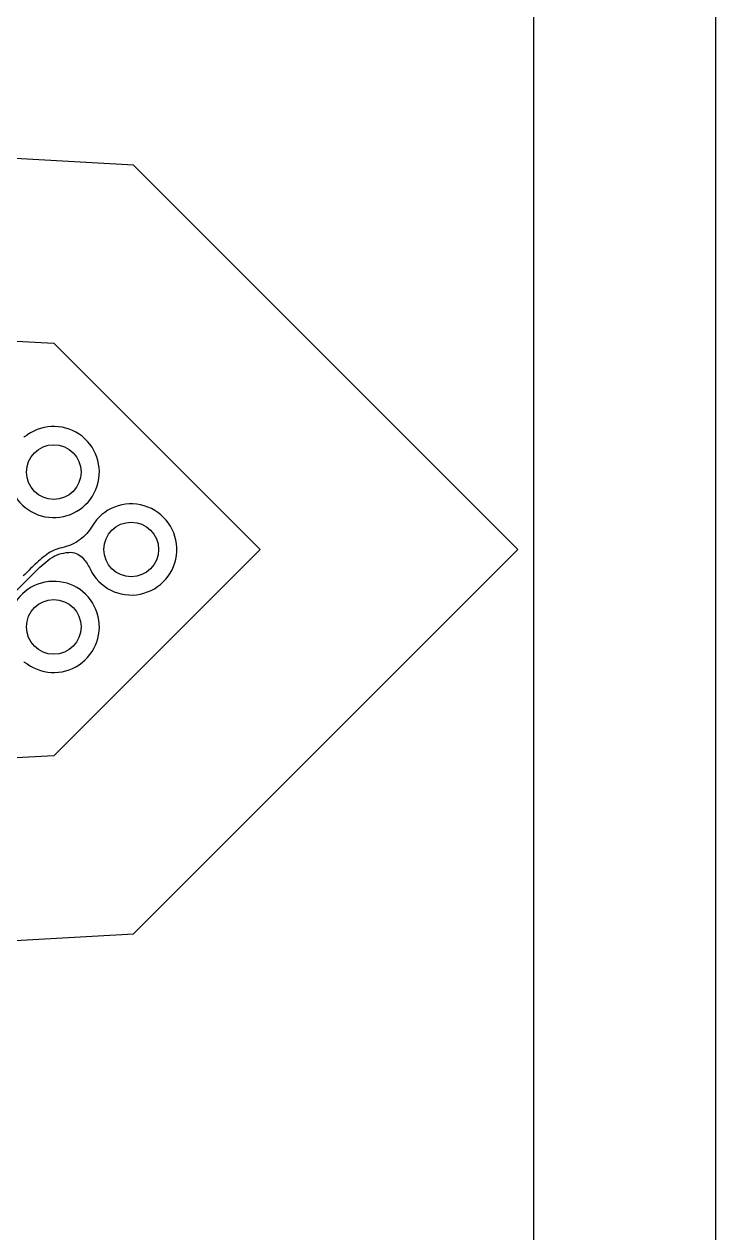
# Model space of a CAD drawing. Header units: millimetres. Extents: x 0 to 20, y 0 to 10.
# Drawn here: x 19.011 to 19.39, y 4.7 to 5.363 of the extents above; entities that cross this region are included whole.
import ezdxf

# ---------------------------------------------------------------- set-up
doc = ezdxf.new("R2010")
doc.units = ezdxf.units.MM
doc.header["$MEASUREMENT"] = 0
for name, color, linetype in [('Etch Layer 1', 10, 'Continuous'), ('Etch Layer 2', 112, 'Continuous'), ('Metal Layer 1', 52, 'Continuous')]:
    doc.layers.add(name, color=color, linetype=linetype)

msp = doc.modelspace()

# ---------------------------------------------------------------- linework, layer by layer
at = {"layer": 'Etch Layer 1'}
for points in [[(4.9715, 0.25), (19.29, 0.25, 0.414214), (19.39, 0.35), (19.39, 9.8, 0.414214), (19.29, 9.9), (4.9715, 9.9, 0.414214)], [(5.0715, 9.8), (19.19, 9.8, -0.414214), (19.29, 9.7), (19.29, 0.45, -0.414214), (19.19, 0.35), (5.0715, 0.35, -0.414214)]]:
    msp.add_lwpolyline(points, format="xyb", dxfattribs=at)
for points in [[(12.39068, 4.8), (17.90504, 4.8), (19.07046, 4.86404), (19.28142, 5.075), (19.07046, 5.28596), (17.90504, 5.35), (12.39068, 5.35)], [(12.39, 5.25), (17.90229, 5.25), (19.02679, 5.18821), (19.14, 5.075), (19.02679, 4.96179), (17.90229, 4.9), (12.39, 4.9)]]:
    msp.add_lwpolyline(points, dxfattribs=at)
at = {"layer": 'Etch Layer 2'}
for points in [[(4.9715, 0.25), (19.29, 0.25, 0.414214), (19.39, 0.35), (19.39, 9.8, 0.414214), (19.29, 9.9), (4.9715, 9.9, 0.414214)], [(5.0715, 9.8), (19.19, 9.8, -0.414214), (19.29, 9.7), (19.29, 0.45, -0.414214), (19.19, 0.35), (5.0715, 0.35, -0.414214)]]:
    msp.add_lwpolyline(points, format="xyb", dxfattribs=at)
for points in [[(12.39068, 4.8), (17.90504, 4.8), (19.07046, 4.86404), (19.28142, 5.075), (19.07046, 5.28596), (17.90504, 5.35), (12.39068, 5.35)], [(12.39, 5.25), (17.90229, 5.25), (19.02679, 5.18821), (19.14, 5.075), (19.02679, 4.96179), (17.90229, 4.9), (12.39, 4.9)]]:
    msp.add_lwpolyline(points, dxfattribs=at)
for centre in [(19.02679, 5.1175), (19.06929, 5.075), (19.02679, 5.0325)]:
    msp.add_circle(centre, 0.015, dxfattribs=at)
at = {"layer": 'Metal Layer 1'}
for points in [[(19.00214, 5.11333, 3.486501), (19.01225, 5.13783), (19.01192, 5.13761), (19.0116, 5.13739), (19.01127, 5.13717), (19.01094, 5.13696), (19.01061, 5.13676), (19.01027, 5.13656)], [(19.00617, 5.05233), (19.01217, 5.05833), (19.01314, 5.05931), (19.01412, 5.06028), (19.0151, 5.06127), (19.01609, 5.06226), (19.0171, 5.06325), (19.01811, 5.06424), (19.01914, 5.06523), (19.0202, 5.06621), (19.02127, 5.06717), (19.02237, 5.0681), (19.02349, 5.06899), (19.02464, 5.06982), (19.02583, 5.07058), (19.02705, 5.07126), (19.0283, 5.07185), (19.02958, 5.07234), (19.0309, 5.07274), (19.03224, 5.07304), (19.03361, 5.07325), (19.03501, 5.07339), (19.03621, 5.07346, -0.19658), (19.04297, 5.07003, -0.068323), (19.04668, 5.06433, 4.025007), (19.04776, 5.08771), (19.04711, 5.08667), (19.04641, 5.08566), (19.04566, 5.08469), (19.04486, 5.08375), (19.04402, 5.08286), (19.04314, 5.082), (19.04221, 5.08119), (19.04125, 5.08043), (19.04025, 5.07972), (19.03922, 5.07906), (19.03815, 5.07844), (19.03706, 5.07789), (19.03594, 5.07738), (19.03479, 5.07693), (19.03363, 5.07654), (19.03245, 5.0762), (19.03125, 5.07593), (19.03014, 5.07567), (19.02905, 5.07536), (19.02798, 5.07498), (19.02693, 5.07455), (19.0259, 5.07405), (19.02489, 5.07351), (19.0239, 5.07291), (19.02293, 5.07226), (19.02198, 5.07157), (19.02104, 5.07085), (19.02013, 5.0701), (19.01923, 5.06933), (19.01834, 5.06854), (19.01747, 5.06774), (19.01661, 5.06694), (19.01576, 5.06612), (19.01493, 5.06531), (19.0141, 5.06449), (19.01328, 5.06368), (19.01247, 5.06287), (19.01166, 5.06206), (19.01085, 5.06126), (19.01005, 5.06045)], [(19.01027, 5.01344), (19.01061, 5.01324), (19.01094, 5.01304), (19.01127, 5.01283), (19.0116, 5.01261), (19.01192, 5.01239), (19.01225, 5.01217, 3.486501), (19.00214, 5.03667)]]:
    msp.add_lwpolyline(points, format="xyb", dxfattribs=at)

doc.saveas('drawing.dxf')
